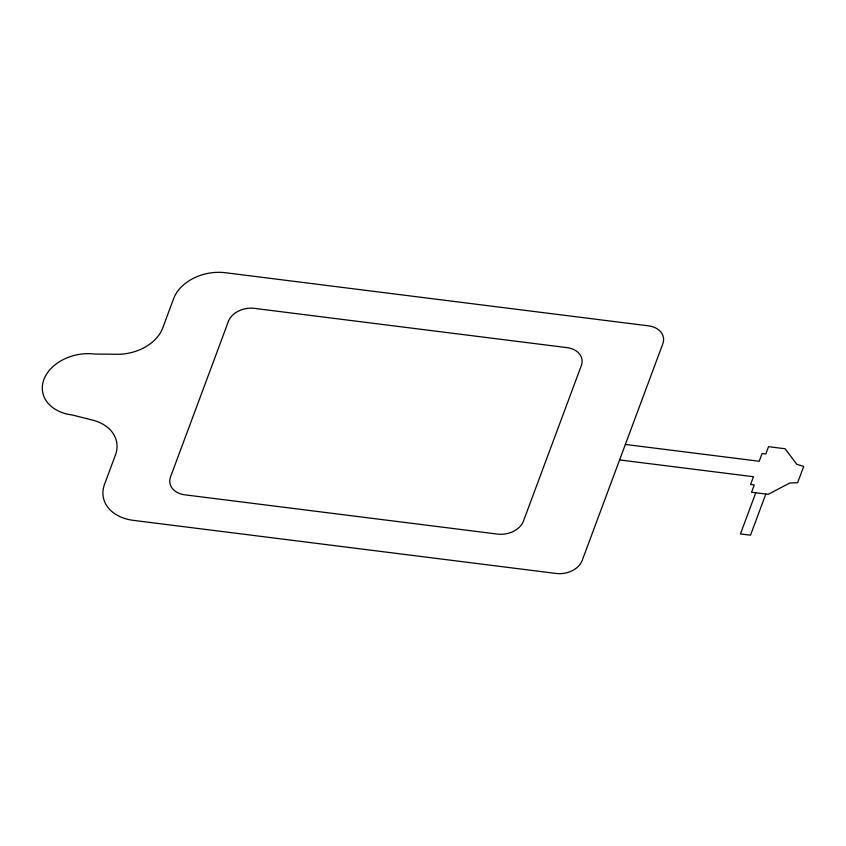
<?xml version="1.0" encoding="UTF-8"?>
<svg xmlns="http://www.w3.org/2000/svg" width="846" height="846" viewBox="0 0 846 846"><rect width="100%" height="100%" fill="white"/><g stroke="black" fill="none" stroke-linecap="round" stroke-linejoin="round"><path stroke-width="1.27" d="M755.764 492.774L740.451 533.921L750.518 535.18L765.831 494.043M625.363 444.446L759.222 461.26L762.098 453.541L765.789 454.006L768.517 446.677L785.141 448.761L796.763 464.285L803.7 466.432L797.651 482.696L789.804 482.992L768.179 494.339L751.555 492.245L754.283 484.917L750.592 484.462L753.469 476.732L619.6 459.928M115.437 455.011L104.523 484.346A42.247 30.9 -10.8 0 0 133.287 520.353L556.266 573.472A21.118 15.45 -10.8 0 0 582.164 560.528L662.799 343.846A21.118 15.45 -10.8 0 0 648.417 325.847L225.438 272.729A42.247 30.9 -10.8 0 0 173.631 298.627L162.718 327.973A42.247 30.9 -10.8 0 1 117.012 354.273L94.847 354.051A41.57 30.403 -10.8 0 0 43.876 379.537A41.57 30.403 -10.8 0 0 72.185 414.974L92.521 420.092A42.247 30.9 -10.8 0 1 115.437 455.011M228.441 321.321L170.564 476.837A21.118 15.45 -10.8 0 0 184.946 494.836L497.533 534.09A21.118 15.45 -10.8 0 0 523.441 521.147L581.308 365.631A21.118 15.45 -10.8 0 0 566.926 347.621L254.339 308.367A21.118 15.45 -10.8 0 0 228.441 321.321"/></g></svg>
